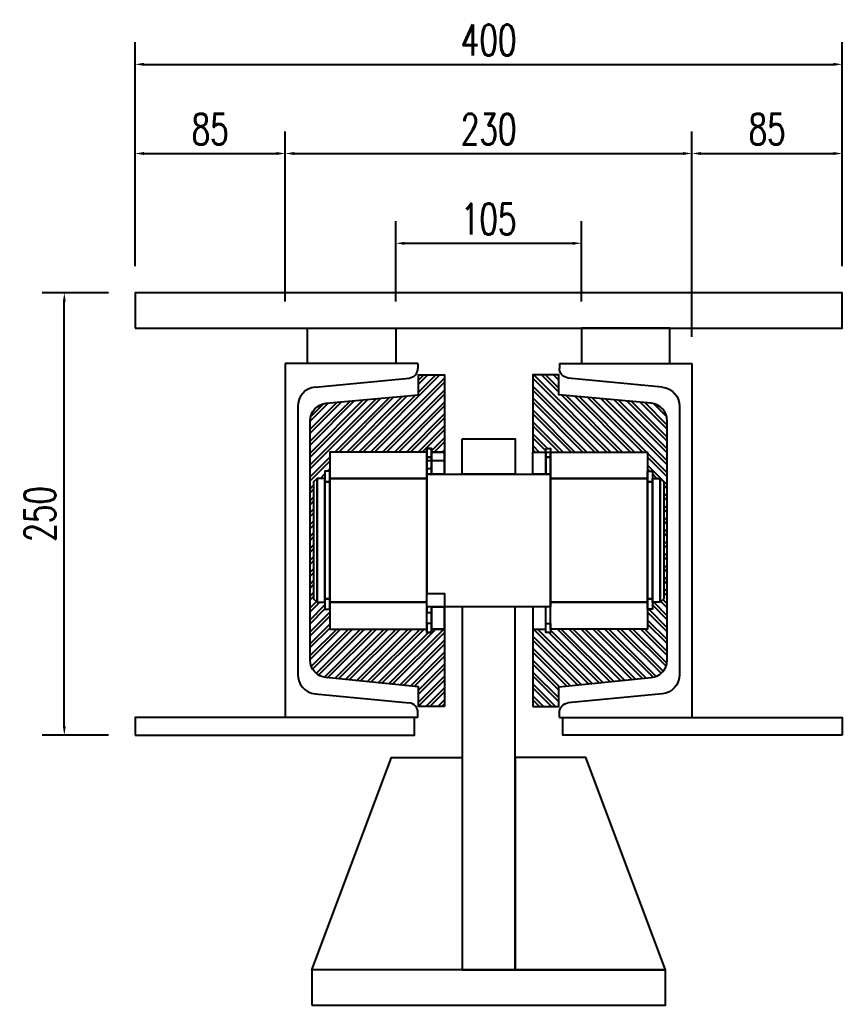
# Model space of a CAD drawing. Header units: millimetres. Extents: x -1443632 to -1307761, y 1430256 to 1527696.
# Drawn here: x -1433945 to -1433480, y 1501582 to 1502139 of the extents above; entities that cross this region are included whole.
import ezdxf

# ---------------------------------------------------------------- set-up
doc = ezdxf.new("R2010")
doc.units = ezdxf.units.MM
doc.header["$LTSCALE"] = 10
doc.layers.get('DEFPOINTS').update_dxf_attribs({"linetype": 'CONTINUOUS'})
for name, color, linetype in [('PUB_DIM', 3, 'CONTINUOUS'), ('W-STEEL_FRAME钢架', 3, 'CONTINUOUS'), ('WALL', 9, 'CONTINUOUS'), ('钢', 172, 'CONTINUOUS')]:
    doc.layers.add(name, color=color, linetype=linetype)
doc.styles.add('STANDARD_T3', font='simplex.shx', dxfattribs={"width": 0.7, "bigfont": 'gbcbig.shx'})
doc.dimstyles.new('W&&5', dxfattribs={"dimtxt": 17.5, "dimasz": 5, "dimexe": 12.5, "dimexo": 15, "dimgap": 5, "dimtad": 1, "dimdec": 0, "dimzin": 0, "dimdsep": 46, "dimtxsty": 'STANDARD_T3', "dimcen": 0.09, "dimclrd": 1, "dimclre": 1, "dimclrt": 7, "dimazin": 2, "dimtfac": 1, "dimtdec": 0, "dimtix": 1, "dimtmove": 2, "dimatfit": 3, "dimfxl": 0, "dimtolj": 1, "dimtzin": 0, "dimarcsym": 0})

# ---------------------------------------------------------------- blocks, each defined once
blk = doc.blocks.new('A$C142B241B')
at = {"layer": 'W-STEEL_FRAME钢架', "color": 4}
for p, q in [((0, 75), (0, 0)), ((0, 75), (2.72, 75)), ((200, 75), (197.28, 75)), ((200, 75), (200, 0)), ((13.31, 16.91), (8.2, 70.05)), ((186.69, 16.91), (191.8, 70.05)), ((24.25, 7), (175.75, 7)), ((0, 0), (200, 0))]:
    blk.add_line(p, q, dxfattribs=at)
for centre, radius, start, end in [((2.72, 69.5), 5.5, 5.7106, 90), ((197.28, 69.5), 5.5, 90, 174.2894), ((24.25, 18), 11, 185.7106, 270), ((175.75, 18), 11, 270, 354.2894)]:
    blk.add_arc(centre, radius, start, end, dxfattribs=at)
blk = doc.blocks.new('*D545')
at = {"layer": 'DEFPOINTS', "color": 0, "transparency": 16777216}
for p in [(-1433479.64, 1502113.45), (-1433879.64, 1501984.35), (-1433479.64, 1501984.35)]:
    blk.add_point(p, dxfattribs=at)
at = {"layer": 'PUB_DIM', "color": 1, "lineweight": -2, "transparency": 16777216}
for p, q in [((-1433879.64, 1501999.35), (-1433879.64, 1502125.95)), ((-1433479.64, 1501999.35), (-1433479.64, 1502125.95)), ((-1433874.64, 1502113.45), (-1433484.64, 1502113.45))]:
    blk.add_line(p, q, dxfattribs=at)
at = {"layer": 'PUB_DIM', "color": 1, "transparency": 16777216}
for points in [[(-1433874.64, 1502114.29), (-1433874.64, 1502112.62), (-1433879.64, 1502113.45)], [(-1433484.64, 1502114.29), (-1433484.64, 1502112.62), (-1433479.64, 1502113.45)]]:
    blk.add_solid(points, dxfattribs=at)
at = {"layer": 'PUB_DIM', "color": 7, "transparency": 16777216, "insert": (-1433679.64, 1502127.2), "char_height": 17.5, "attachment_point": 5, "style": 'STANDARD_T3'}
blk.add_mtext('\\A1;400', dxfattribs=at)
blk = doc.blocks.new('*D546')
at = {"layer": 'DEFPOINTS', "color": 0, "transparency": 16777216}
for p in [(-1433564.64, 1502063.06), (-1433794.64, 1501964.35), (-1433564.64, 1501944.35)]:
    blk.add_point(p, dxfattribs=at)
at = {"layer": 'PUB_DIM', "color": 1, "lineweight": -2, "transparency": 16777216}
for p, q in [((-1433794.64, 1501979.35), (-1433794.64, 1502075.56)), ((-1433564.64, 1501959.35), (-1433564.64, 1502075.56)), ((-1433789.64, 1502063.06), (-1433569.64, 1502063.06))]:
    blk.add_line(p, q, dxfattribs=at)
at = {"layer": 'PUB_DIM', "color": 1, "transparency": 16777216}
for points in [[(-1433789.64, 1502063.89), (-1433789.64, 1502062.22), (-1433794.64, 1502063.06)], [(-1433569.64, 1502063.89), (-1433569.64, 1502062.22), (-1433564.64, 1502063.06)]]:
    blk.add_solid(points, dxfattribs=at)
at = {"layer": 'PUB_DIM', "color": 7, "transparency": 16777216, "insert": (-1433679.64, 1502076.81), "char_height": 17.5, "attachment_point": 5, "style": 'STANDARD_T3'}
blk.add_mtext('\\A1;230', dxfattribs=at)
blk = doc.blocks.new('*D547')
at = {"layer": 'DEFPOINTS', "color": 0, "transparency": 16777216}
for p in [(-1433794.64, 1502063.06), (-1433879.64, 1501984.35), (-1433794.64, 1501964.35)]:
    blk.add_point(p, dxfattribs=at)
at = {"layer": 'PUB_DIM', "color": 1, "lineweight": -2, "transparency": 16777216}
for p, q in [((-1433879.64, 1501999.35), (-1433879.64, 1502075.56)), ((-1433794.64, 1501979.35), (-1433794.64, 1502075.56)), ((-1433874.64, 1502063.06), (-1433799.64, 1502063.06))]:
    blk.add_line(p, q, dxfattribs=at)
at = {"layer": 'PUB_DIM', "color": 1, "transparency": 16777216}
for points in [[(-1433874.64, 1502063.89), (-1433874.64, 1502062.22), (-1433879.64, 1502063.06)], [(-1433799.64, 1502063.89), (-1433799.64, 1502062.22), (-1433794.64, 1502063.06)]]:
    blk.add_solid(points, dxfattribs=at)
at = {"layer": 'PUB_DIM', "color": 7, "transparency": 16777216, "insert": (-1433837.14, 1502076.81), "char_height": 17.5, "attachment_point": 5, "style": 'STANDARD_T3'}
blk.add_mtext('\\A1;85', dxfattribs=at)
blk = doc.blocks.new('*D548')
at = {"layer": 'DEFPOINTS', "color": 0, "transparency": 16777216}
for p in [(-1433479.64, 1502063.06), (-1433479.64, 1501984.35), (-1433564.64, 1501964.35)]:
    blk.add_point(p, dxfattribs=at)
at = {"layer": 'PUB_DIM', "color": 1, "lineweight": -2, "transparency": 16777216}
for p, q in [((-1433564.64, 1501979.35), (-1433564.64, 1502075.56)), ((-1433479.64, 1501999.35), (-1433479.64, 1502075.56)), ((-1433559.64, 1502063.06), (-1433484.64, 1502063.06))]:
    blk.add_line(p, q, dxfattribs=at)
at = {"layer": 'PUB_DIM', "color": 1, "transparency": 16777216}
for points in [[(-1433559.64, 1502063.89), (-1433559.64, 1502062.22), (-1433564.64, 1502063.06)], [(-1433484.64, 1502063.89), (-1433484.64, 1502062.22), (-1433479.64, 1502063.06)]]:
    blk.add_solid(points, dxfattribs=at)
at = {"layer": 'PUB_DIM', "color": 7, "transparency": 16777216, "insert": (-1433522.14, 1502076.81), "char_height": 17.5, "attachment_point": 5, "style": 'STANDARD_T3'}
blk.add_mtext('\\A1;85', dxfattribs=at)
blk = doc.blocks.new('*D549')
at = {"layer": 'DEFPOINTS', "color": 0, "transparency": 16777216}
for p in [(-1433627.14, 1502012.29), (-1433732.14, 1501964.35), (-1433627.14, 1501964.35)]:
    blk.add_point(p, dxfattribs=at)
at = {"layer": 'PUB_DIM', "color": 1, "lineweight": -2, "transparency": 16777216}
for p, q in [((-1433732.14, 1501979.35), (-1433732.14, 1502024.79)), ((-1433627.14, 1501979.35), (-1433627.14, 1502024.79)), ((-1433727.14, 1502012.29), (-1433632.14, 1502012.29))]:
    blk.add_line(p, q, dxfattribs=at)
at = {"layer": 'PUB_DIM', "color": 1, "transparency": 16777216}
for points in [[(-1433727.14, 1502013.12), (-1433727.14, 1502011.45), (-1433732.14, 1502012.29)], [(-1433632.14, 1502013.12), (-1433632.14, 1502011.45), (-1433627.14, 1502012.29)]]:
    blk.add_solid(points, dxfattribs=at)
at = {"layer": 'PUB_DIM', "color": 7, "transparency": 16777216, "insert": (-1433679.64, 1502026.04), "char_height": 17.5, "attachment_point": 5, "style": 'STANDARD_T3'}
blk.add_mtext('\\A1;105', dxfattribs=at)
blk = doc.blocks.new('*D653')
at = {"layer": 'DEFPOINTS', "color": 0, "transparency": 16777216}
for p in [(-1433919.64, 1501984.35), (-1433879.64, 1501984.35), (-1433879.64, 1501734.35)]:
    blk.add_point(p, dxfattribs=at)
at = {"layer": 'PUB_DIM', "color": 1, "lineweight": -2, "transparency": 16777216}
for p, q in [((-1433894.64, 1501984.35), (-1433932.14, 1501984.35)), ((-1433919.64, 1501739.35), (-1433919.64, 1501979.35)), ((-1433894.64, 1501734.35), (-1433932.14, 1501734.35))]:
    blk.add_line(p, q, dxfattribs=at)
at = {"layer": 'PUB_DIM', "color": 1, "transparency": 16777216}
for points in [[(-1433920.47, 1501979.35), (-1433918.8, 1501979.35), (-1433919.64, 1501984.35)], [(-1433920.47, 1501739.35), (-1433918.8, 1501739.35), (-1433919.64, 1501734.35)]]:
    blk.add_solid(points, dxfattribs=at)
at = {"layer": 'PUB_DIM', "color": 7, "transparency": 16777216, "insert": (-1433933.39, 1501859.35), "char_height": 17.5, "attachment_point": 5, "rotation": 90, "style": 'STANDARD_T3'}
blk.add_mtext('\\A1;250', dxfattribs=at)

msp = doc.modelspace()

# ---------------------------------------------------------------- hatches: boundary and pattern name
at = {"layer": 'WALL'}
h = msp.add_hatch(dxfattribs=at)
h.set_pattern_fill('ANSI32', color=256)
h.set_pattern_definition([(45, (-3003979.5577, -913315.8428), (-3.3675960454, 3.3675960454), []), (45, (-3003977.3126, -913315.8428), (-3.3675960454, 3.3675960454), [])])
edge = h.paths.add_edge_path()
edge.add_line((-1433704.64, 1501937.88), (-1433719.33, 1501937.88))
edge.add_line((-1433719.33, 1501937.88), (-1433719.33, 1501926.72))
edge.add_line((-1433719.33, 1501926.72), (-1433771.62, 1501921.9))
edge.add_arc((-1433770.63, 1501911.95), 10, 95.7106, 180)
edge.add_line((-1433780.63, 1501911.95), (-1433780.63, 1501776.75))
edge.add_arc((-1433770.63, 1501776.75), 10, 180, 264.321)
edge.add_line((-1433771.62, 1501766.8), (-1433719.32, 1501761.58))
edge.add_line((-1433719.32, 1501761.58), (-1433719.32, 1501750.42))
edge.add_line((-1433719.32, 1501750.42), (-1433704.64, 1501750.42))
edge.add_line((-1433704.64, 1501750.42), (-1433704.64, 1501794.29))
edge.add_line((-1433704.64, 1501794.29), (-1433711.98, 1501794.29))
edge.add_line((-1433711.98, 1501794.29), (-1433711.98, 1501792.29))
edge.add_line((-1433711.98, 1501792.29), (-1433714.65, 1501792.29))
edge.add_line((-1433714.65, 1501792.29), (-1433714.65, 1501794.29))
edge.add_line((-1433714.65, 1501794.29), (-1433769.55, 1501794.29))
edge.add_line((-1433769.55, 1501794.29), (-1433769.55, 1501805.41))
edge.add_line((-1433769.55, 1501805.41), (-1433772.22, 1501805.41))
edge.add_line((-1433772.22, 1501805.41), (-1433772.22, 1501809.41))
edge.add_line((-1433772.22, 1501809.41), (-1433776.67, 1501809.41))
edge.add_line((-1433776.67, 1501809.41), (-1433778.67, 1501811.41))
edge.add_line((-1433778.67, 1501811.41), (-1433778.67, 1501877.42))
edge.add_line((-1433778.67, 1501877.42), (-1433776.67, 1501879.42))
edge.add_line((-1433776.67, 1501879.42), (-1433772.22, 1501879.42))
edge.add_line((-1433772.22, 1501879.42), (-1433772.22, 1501883.43))
edge.add_line((-1433772.22, 1501883.43), (-1433769.55, 1501883.43))
edge.add_line((-1433769.55, 1501883.43), (-1433769.55, 1501894.32))
edge.add_line((-1433769.55, 1501894.32), (-1433714.65, 1501894.32))
edge.add_line((-1433714.65, 1501894.32), (-1433714.65, 1501896.32))
edge.add_line((-1433714.65, 1501896.32), (-1433711.98, 1501896.32))
edge.add_line((-1433711.98, 1501896.32), (-1433711.99, 1501894.32))
edge.add_line((-1433711.99, 1501894.32), (-1433704.65, 1501894.32))
edge.add_line((-1433704.65, 1501894.32), (-1433704.64, 1501937.88))
h = msp.add_hatch(dxfattribs=at)
h.set_pattern_fill('ANSI32', color=256, angle=90)
h.set_pattern_definition([(135, (-3003979.5577, -913315.8428), (-3.3675960454, -3.3675960454), []), (135, (-3003979.5577, -913313.5977), (-3.3675960454, -3.3675960454), [])])
edge = h.paths.add_edge_path()
edge.add_line((-1433587.82, 1501921.92), (-1433639.96, 1501926.72))
edge.add_line((-1433639.96, 1501926.72), (-1433639.96, 1501937.88))
edge.add_line((-1433639.96, 1501937.88), (-1433654.64, 1501937.88))
edge.add_line((-1433654.64, 1501937.88), (-1433654.64, 1501894.32))
edge.add_line((-1433654.64, 1501894.32), (-1433647.3, 1501894.32))
edge.add_line((-1433647.3, 1501894.32), (-1433647.3, 1501896.32))
edge.add_line((-1433647.3, 1501896.32), (-1433644.64, 1501896.32))
edge.add_line((-1433644.64, 1501896.32), (-1433644.64, 1501894.32))
edge.add_line((-1433644.64, 1501894.32), (-1433589.74, 1501894.32))
edge.add_line((-1433589.74, 1501894.32), (-1433589.73, 1501883.43))
edge.add_line((-1433589.73, 1501883.43), (-1433587.07, 1501883.43))
edge.add_line((-1433587.07, 1501883.43), (-1433587.07, 1501879.43))
edge.add_line((-1433587.07, 1501879.43), (-1433582.62, 1501879.43))
edge.add_line((-1433582.62, 1501879.43), (-1433580.62, 1501877.42))
edge.add_line((-1433580.62, 1501877.42), (-1433580.62, 1501811.41))
edge.add_line((-1433580.62, 1501811.41), (-1433582.62, 1501809.41))
edge.add_line((-1433582.62, 1501809.41), (-1433587.07, 1501809.41))
edge.add_line((-1433587.07, 1501809.41), (-1433587.07, 1501805.41))
edge.add_line((-1433587.07, 1501805.41), (-1433589.73, 1501805.41))
edge.add_line((-1433589.73, 1501805.41), (-1433589.73, 1501794.29))
edge.add_line((-1433589.73, 1501794.29), (-1433644.64, 1501794.29))
edge.add_line((-1433644.64, 1501794.29), (-1433644.64, 1501792.29))
edge.add_line((-1433644.64, 1501792.29), (-1433647.3, 1501792.29))
edge.add_line((-1433647.3, 1501792.29), (-1433647.3, 1501794.29))
edge.add_line((-1433647.3, 1501794.29), (-1433654.64, 1501794.29))
edge.add_line((-1433654.64, 1501794.29), (-1433654.65, 1501750.42))
edge.add_line((-1433654.65, 1501750.42), (-1433639.97, 1501750.42))
edge.add_line((-1433639.97, 1501750.42), (-1433639.97, 1501761.58))
edge.add_line((-1433639.97, 1501761.58), (-1433587.66, 1501766.8))
edge.add_arc((-1433588.66, 1501776.75), 10, 275.7106, 360)
edge.add_line((-1433578.66, 1501776.75), (-1433578.66, 1501911.95))
edge.add_arc((-1433588.66, 1501911.95), 10, 0, 85.1797)

# ---------------------------------------------------------------- linework, layer by layer
at = {"layer": '钢'}
for points in [[(-1433879.64, 1501964.35), (-1433479.64, 1501964.35), (-1433479.64, 1501984.35), (-1433879.64, 1501984.35)], [(-1433732.14, 1501944.35), (-1433782.14, 1501944.35), (-1433782.14, 1501964.35), (-1433732.14, 1501964.35)], [(-1433627.14, 1501944.35), (-1433577.14, 1501944.35), (-1433577.14, 1501964.35), (-1433627.14, 1501964.35)], [(-1433879.64, 1501734.35), (-1433721.64, 1501734.35), (-1433721.64, 1501744.35), (-1433879.64, 1501744.35)], [(-1433479.64, 1501734.35), (-1433637.64, 1501734.35), (-1433637.64, 1501744.35), (-1433479.64, 1501744.35)], [(-1433779.64, 1501581.6), (-1433579.64, 1501581.6), (-1433579.64, 1501601.6), (-1433779.64, 1501601.6)]]:
    msp.add_lwpolyline(points, close=True, dxfattribs=at)
at = {"layer": '钢', "color": 140}
for points in [[(-1433704.63, 1501750.42), (-1433719.31, 1501750.42), (-1433719.31, 1501761.58), (-1433771.62, 1501766.8, -0.385314), (-1433780.62, 1501776.75), (-1433780.62, 1501911.95, -0.385314), (-1433771.62, 1501921.9), (-1433719.32, 1501926.72), (-1433719.32, 1501937.88), (-1433704.64, 1501937.88), (-1433704.64, 1501937.88), (-1433704.64, 1501889.35), (-1433714.64, 1501889.35), (-1433714.64, 1501814.35), (-1433704.64, 1501814.35)], [(-1433654.64, 1501750.42), (-1433639.96, 1501750.42), (-1433639.96, 1501761.58), (-1433587.65, 1501766.8, 0.385314), (-1433578.65, 1501776.75), (-1433578.65, 1501911.95, 0.385314), (-1433587.65, 1501921.9), (-1433639.95, 1501926.72), (-1433639.95, 1501937.88), (-1433654.64, 1501937.88), (-1433654.64, 1501937.88), (-1433654.64, 1501894.32), (-1433644.64, 1501894.32), (-1433644.64, 1501806.74), (-1433654.64, 1501806.74)]]:
    msp.add_lwpolyline(points, format="xyb", close=True, dxfattribs=at)
for points in [[(-1433694.64, 1501901.74), (-1433664.64, 1501901.74), (-1433664.64, 1501881.74), (-1433694.64, 1501881.74)], [(-1433714.65, 1501894.32), (-1433769.55, 1501894.32), (-1433769.55, 1501879.42), (-1433714.65, 1501879.42)], [(-1433714.65, 1501896.32), (-1433711.98, 1501896.32), (-1433711.98, 1501881.87), (-1433714.65, 1501881.87)], [(-1433711.98, 1501896.32), (-1433714.65, 1501896.32), (-1433714.65, 1501891.43), (-1433711.98, 1501891.43)], [(-1433711.98, 1501894.32), (-1433704.65, 1501894.32), (-1433704.65, 1501881.87), (-1433711.98, 1501881.87)], [(-1433704.65, 1501894.32), (-1433711.98, 1501894.32), (-1433711.98, 1501881.87), (-1433704.65, 1501881.87)], [(-1433654.64, 1501894.32), (-1433647.3, 1501894.32), (-1433647.3, 1501881.87), (-1433654.64, 1501881.87)], [(-1433647.3, 1501896.32), (-1433644.64, 1501896.32), (-1433644.64, 1501891.43), (-1433647.3, 1501891.43)], [(-1433644.64, 1501894.32), (-1433589.73, 1501894.32), (-1433589.73, 1501879.42), (-1433644.64, 1501879.42)], [(-1433711.98, 1501891.43), (-1433714.65, 1501891.43), (-1433714.65, 1501881.87), (-1433711.98, 1501881.87)], [(-1433647.3, 1501891.43), (-1433644.64, 1501891.43), (-1433644.64, 1501881.87), (-1433647.3, 1501881.87)], [(-1433769.55, 1501883.43), (-1433772.22, 1501883.43), (-1433772.22, 1501877.42), (-1433769.55, 1501877.42)], [(-1433714.65, 1501884.98), (-1433711.98, 1501884.98), (-1433711.98, 1501881.87), (-1433714.65, 1501881.87)], [(-1433714.65, 1501881.87), (-1433644.64, 1501881.87), (-1433644.64, 1501806.74), (-1433714.65, 1501806.74)], [(-1433589.73, 1501883.43), (-1433587.07, 1501883.43), (-1433587.07, 1501877.42), (-1433589.73, 1501877.42)], [(-1433772.22, 1501879.42), (-1433776.66, 1501879.42), (-1433776.66, 1501809.41), (-1433772.22, 1501809.41)], [(-1433769.55, 1501877.42), (-1433772.22, 1501877.42), (-1433772.22, 1501811.41), (-1433769.55, 1501811.41)], [(-1433714.65, 1501879.42), (-1433769.55, 1501879.42), (-1433769.55, 1501809.41), (-1433714.65, 1501809.41)], [(-1433644.64, 1501879.42), (-1433589.73, 1501879.42), (-1433589.73, 1501809.41), (-1433644.64, 1501809.41)], [(-1433589.73, 1501877.42), (-1433587.07, 1501877.42), (-1433587.07, 1501811.41), (-1433589.73, 1501811.41)], [(-1433587.07, 1501879.42), (-1433582.62, 1501879.42), (-1433582.62, 1501809.41), (-1433587.07, 1501809.41)], [(-1433769.55, 1501811.41), (-1433772.22, 1501811.41), (-1433772.22, 1501805.41), (-1433769.55, 1501805.41)], [(-1433714.65, 1501809.41), (-1433769.55, 1501809.41), (-1433769.55, 1501794.29), (-1433714.65, 1501794.29)], [(-1433644.64, 1501809.41), (-1433589.73, 1501809.41), (-1433589.73, 1501794.29), (-1433644.64, 1501794.29)], [(-1433589.73, 1501811.41), (-1433587.07, 1501811.41), (-1433587.07, 1501805.41), (-1433589.73, 1501805.41)], [(-1433714.65, 1501803.63), (-1433711.98, 1501803.63), (-1433711.98, 1501806.74), (-1433714.65, 1501806.74)], [(-1433714.65, 1501803.63), (-1433711.98, 1501803.63), (-1433711.98, 1501792.29), (-1433714.65, 1501792.29)], [(-1433711.98, 1501794.29), (-1433704.65, 1501794.29), (-1433704.65, 1501806.74), (-1433711.98, 1501806.74)], [(-1433704.65, 1501794.29), (-1433711.98, 1501794.29), (-1433711.98, 1501806.74), (-1433704.65, 1501806.74)], [(-1433694.64, 1501601.6), (-1433664.64, 1501601.6), (-1433664.64, 1501806.74), (-1433694.64, 1501806.74)], [(-1433654.64, 1501794.29), (-1433647.3, 1501794.29), (-1433647.3, 1501806.74), (-1433654.64, 1501806.74)], [(-1433711.98, 1501797.41), (-1433714.65, 1501797.41), (-1433714.65, 1501792.29), (-1433711.98, 1501792.29)], [(-1433647.3, 1501797.41), (-1433644.64, 1501797.41), (-1433644.64, 1501792.29), (-1433647.3, 1501792.29)]]:
    msp.add_lwpolyline(points, close=True, dxfattribs=at)
for points in [[(-1433776.66, 1501809.41), (-1433776.66, 1501879.42), (-1433778.67, 1501877.42), (-1433778.67, 1501811.41), (-1433776.66, 1501809.41)], [(-1433582.62, 1501809.41), (-1433582.62, 1501879.42), (-1433580.62, 1501877.42), (-1433580.62, 1501811.41), (-1433582.62, 1501809.41)]]:
    msp.add_lwpolyline(points, dxfattribs=at)
at = {"layer": '钢'}
for points in [[(-1433694.64, 1501721.6), (-1433694.64, 1501601.6), (-1433779.64, 1501601.6), (-1433734.64, 1501721.6), (-1433694.64, 1501721.6)], [(-1433664.64, 1501721.6), (-1433664.64, 1501601.6), (-1433579.64, 1501601.6), (-1433624.64, 1501721.6), (-1433664.64, 1501721.6)]]:
    msp.add_lwpolyline(points, dxfattribs=at)

# ---------------------------------------------------------------- block references
at = {"layer": '钢', "rotation": 270}
msp.add_blockref('A$C142B241B', (-1433794.64, 1501944.35), dxfattribs=at)
at = {"layer": '钢', "xscale": -1, "rotation": 90}
msp.add_blockref('A$C142B241B', (-1433564.64, 1501944.35), dxfattribs=at)

# ---------------------------------------------------------------- dimensions: what is measured, and where the dimension line sits
at = {"layer": 'PUB_DIM', "color": 0}
for base, p1, p2, picture, middle in [((-1433479.64, 1502113.45), (-1433879.64, 1501984.35), (-1433479.64, 1501984.35), '*D545', (-1433679.64, 1502127.2)), ((-1433794.64, 1502063.06), (-1433879.64, 1501984.35), (-1433794.64, 1501964.35), '*D547', (-1433837.14, 1502076.81)), ((-1433564.64, 1502063.06), (-1433794.64, 1501964.35), (-1433564.64, 1501944.35), '*D546', (-1433679.64, 1502076.81)), ((-1433479.64, 1502063.06), (-1433564.64, 1501964.35), (-1433479.64, 1501984.35), '*D548', (-1433522.14, 1502076.81)), ((-1433627.14, 1502012.29), (-1433732.14, 1501964.35), (-1433627.14, 1501964.35), '*D549', (-1433679.64, 1502026.04))]:
    dim = msp.add_linear_dim(base=base, p1=p1, p2=p2, dimstyle='W&&5', dxfattribs=at)
    dim.commit()
    dim.dimension.update_dxf_attribs({"geometry": picture, "text_midpoint": middle})
dim = msp.add_linear_dim(base=(-1433919.64, 1501984.35), p1=(-1433879.64, 1501734.35), p2=(-1433879.64, 1501984.35), angle=90, dimstyle='W&&5', dxfattribs=at)
dim.commit()
dim.dimension.update_dxf_attribs({"geometry": '*D653', "text_midpoint": (-1433933.39, 1501859.35)})

doc.saveas('drawing.dxf')
